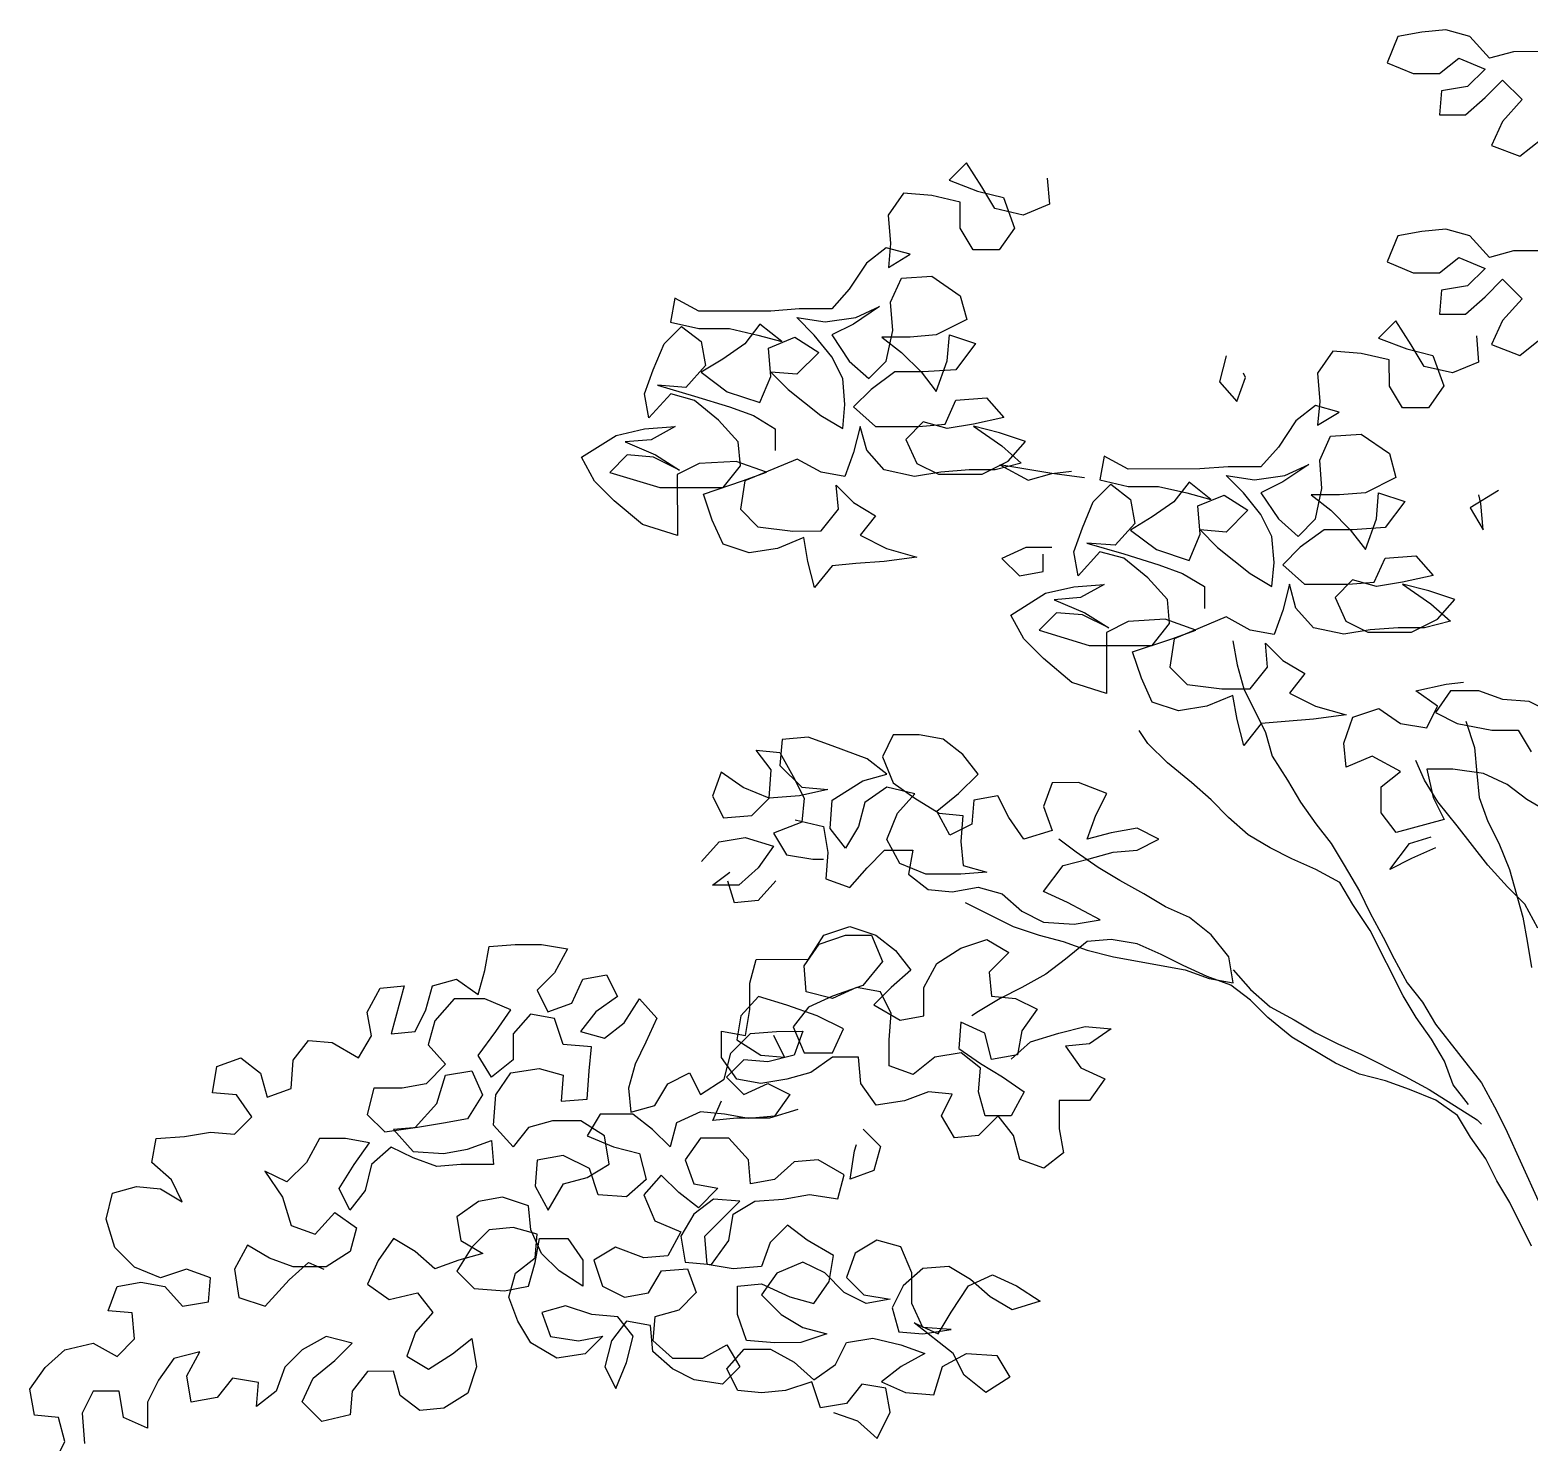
# Model space of a CAD drawing. Header units: millimetres. Extents: x 87938 to 265635, y 330093 to 434310.
# Drawn here: x 104896 to 107200, y 372728 to 374898 of the extents above; entities that cross this region are included whole.
import ezdxf

# ---------------------------------------------------------------- set-up
doc = ezdxf.new("R2010")
doc.units = ezdxf.units.MM

# ---------------------------------------------------------------- blocks, each defined once
blk = doc.blocks.new('A$C2800069E')
for p, q in [((1645.4, 7425.6), (1617.1, 7420.4)), ((1673.7, 7428.2), (1645.4, 7425.6)), ((1702.1, 7420.5), (1673.7, 7428.2)), ((1617.1, 7420.4), (1604.3, 7389.5)), ((1725.3, 7394.8), (1702.1, 7420.5)), ((1666.1, 7376.7), (1689.2, 7394.7)), ((1689.2, 7394.7), (1720.1, 7381.9)), ((1753.6, 7402.5), (1725.3, 7394.8)), ((1784.4, 7402.6), (1753.6, 7402.5)), ((1604.3, 7389.5), (1635.2, 7376.7)), ((1635.2, 7376.7), (1666.1, 7376.7)), ((1720.1, 7381.9), (1699.5, 7361.3)), ((1668.7, 7356.1), (1666.1, 7327.8)), ((1699.5, 7361.3), (1668.7, 7356.1)), ((1720.1, 7348.4), (1740.7, 7369)), ((1740.7, 7369), (1763.9, 7345.9)), ((1697, 7327.8), (1720.1, 7348.4)), ((1763.9, 7345.9), (1740.8, 7320.1)), ((1666.1, 7327.8), (1697, 7327.8)), ((1740.8, 7320.1), (1727.9, 7291.8)), ((1727.9, 7291.8), (1761.4, 7279)), ((1761.4, 7279), (1787.1, 7299.6)), ((1107.2, 7271.2), (1086.7, 7250.5)), ((1125.3, 7242.9), (1107.2, 7271.2)), ((1086.7, 7250.5), (1120.1, 7237.7)), ((1202.5, 7253.2), (1205.1, 7222.3)), ((1032.6, 7235.1), (1014.6, 7209.3)), ((1066.1, 7232.5), (1032.6, 7235.1)), ((1099.5, 7224.8), (1066.1, 7232.5)), ((1120.1, 7237.7), (1151, 7230)), ((1140.7, 7217.1), (1125.3, 7242.9)), ((1099.6, 7193.9), (1099.5, 7224.8)), ((1174.2, 7209.4), (1140.7, 7217.1)), ((1151, 7230), (1163.9, 7194)), ((1205.1, 7222.3), (1174.2, 7209.4)), ((1014.6, 7209.3), (1017.2, 7175.8)), ((1115, 7168.2), (1099.6, 7193.9)), ((1163.9, 7194), (1145.9, 7168.2)), ((1617.1, 7184.9), (1604.3, 7154)), ((1645.4, 7190.1), (1617.1, 7184.9)), ((1673.7, 7192.7), (1645.4, 7190.1)), ((1702.1, 7185), (1673.7, 7192.7)), ((1725.3, 7159.3), (1702.1, 7185)), ((1012.1, 7170.7), (988.9, 7152.6)), ((1040.4, 7163), (1012.1, 7170.7)), ((1017.2, 7175.8), (1014.7, 7147.5)), ((1014.7, 7147.5), (1040.4, 7163)), ((1145.9, 7168.2), (1115, 7168.2)), ((1666.1, 7141.2), (1689.2, 7159.3)), ((1689.2, 7159.3), (1720.1, 7146.4)), ((1753.6, 7167), (1725.3, 7159.3)), ((1784.4, 7167.1), (1753.6, 7167)), ((988.9, 7152.6), (968.4, 7121.7)), ((1604.3, 7154), (1635.2, 7141.2)), ((1720.1, 7146.4), (1699.5, 7125.8)), ((1017.3, 7106.3), (1030.1, 7134.7)), ((1030.1, 7134.7), (1066.2, 7137.3)), ((1066.2, 7137.3), (1099.6, 7114.1)), ((1635.2, 7141.2), (1666.1, 7141.2)), ((1699.5, 7125.8), (1668.7, 7120.6)), ((1720.1, 7112.9), (1740.7, 7133.6)), ((1740.7, 7133.6), (1763.9, 7110.4)), ((762.4, 7111.2), (757.3, 7082.9)), ((790.8, 7095.8), (762.4, 7111.2)), ((968.4, 7121.7), (947.8, 7098.5)), ((1019.9, 7072.9), (1017.3, 7106.3)), ((1099.6, 7114.1), (1107.4, 7085.8)), ((1668.7, 7120.6), (1666.1, 7092.3)), ((1697, 7092.3), (1720.1, 7112.9)), ((1763.9, 7110.4), (1740.8, 7084.7)), ((875.7, 7095.9), (790.8, 7095.8)), ((909.2, 7098.5), (875.7, 7095.9)), ((947.8, 7098.5), (909.2, 7098.5)), ((1004.4, 7101.2), (973.5, 7080.5)), ((976.1, 7088.3), (1004.4, 7101.2)), ((1666.1, 7092.3), (1697, 7092.3)), ((749.6, 7057.2), (770.2, 7077.8)), ((757.3, 7082.9), (790.8, 7075.2)), ((770.2, 7077.8), (793.4, 7059.8)), ((790.8, 7075.2), (826.8, 7075.3)), ((826.8, 7075.3), (860.3, 7067.6)), ((862.9, 7080.4), (844.9, 7057.3)), ((888.6, 7059.9), (862.9, 7080.4)), ((927.2, 7067.6), (906.6, 7088.2)), ((906.6, 7088.2), (940.1, 7083.1)), ((940.1, 7083.1), (976.1, 7088.3)), ((973.5, 7080.5), (947.8, 7067.7)), ((1012.2, 7036.8), (1019.9, 7072.9)), ((1107.4, 7085.8), (1071.4, 7067.8)), ((1614.6, 7084.5), (1594.1, 7063.9)), ((1632.7, 7056.2), (1614.6, 7084.5)), ((1740.8, 7084.7), (1727.9, 7056.3)), ((736.8, 7026.3), (749.6, 7057.2)), ((793.4, 7059.8), (798.5, 7031.5)), ((844.9, 7057.3), (819.1, 7039.2)), ((860.3, 7067.6), (888.6, 7059.9)), ((873.2, 7052.1), (904.1, 7065)), ((904.1, 7065), (932.4, 7047)), ((947.8, 7041.9), (927.2, 7067.6)), ((947.8, 7067.7), (968.4, 7036.8)), ((1040.5, 7065.2), (1007, 7065.1)), ((1007, 7065.1), (1030.2, 7047.1)), ((1071.4, 7067.8), (1040.5, 7065.2)), ((1084.3, 7036.9), (1086.8, 7067.8)), ((1086.8, 7067.8), (1117.7, 7057.5)), ((1117.7, 7057.5), (1094.6, 7026.6)), ((1594.1, 7063.9), (1627.5, 7051.1)), ((1648.1, 7030.5), (1632.7, 7056.2)), ((1709.9, 7066.6), (1712.5, 7035.7)), ((1727.9, 7056.3), (1761.4, 7043.5)), ((1761.4, 7043.5), (1787.1, 7064.1)), ((819.1, 7039.2), (793.4, 7023.8)), ((875.8, 7018.7), (873.2, 7052.1)), ((932.4, 7047), (906.7, 7021.3)), ((960.7, 7016.2), (947.8, 7041.9)), ((968.4, 7036.8), (991.6, 7016.2)), ((991.6, 7016.2), (1012.2, 7036.8)), ((1030.2, 7047.1), (1053.4, 7024)), ((1071.4, 7000.8), (1084.3, 7036.9)), ((1413.9, 7043.2), (1406.2, 7012.3)), ((1540, 7048.4), (1522, 7022.7)), ((1573.5, 7045.9), (1540, 7048.4)), ((1606.9, 7038.2), (1573.5, 7045.9)), ((1607, 7007.3), (1606.9, 7038.2)), ((1627.5, 7051.1), (1658.4, 7043.4)), ((1658.4, 7043.4), (1671.3, 7007.4)), ((1712.5, 7035.7), (1681.6, 7022.8)), ((726.5, 6997.9), (736.8, 7026.3)), ((798.5, 7031.5), (775.4, 7005.7)), ((793.4, 7023.8), (824.3, 7000.6)), ((862.9, 6987.8), (875.8, 7018.7)), ((906.7, 7021.3), (875.8, 7023.8)), ((875.8, 7023.8), (896.4, 7003.3)), ((1022.5, 7024), (994.2, 7003.3)), ((1056, 7024), (1022.5, 7024)), ((1053.4, 7024), (1071.4, 7000.8)), ((1094.6, 7026.6), (1056, 7024)), ((1437.1, 7017.4), (1434.5, 7022.6)), ((1522, 7022.7), (1524.6, 6989.2)), ((1681.6, 7022.8), (1648.1, 7030.5)), ((775.4, 7005.7), (741.9, 7008.3)), ((741.9, 7008.3), (785.7, 6995.4)), ((824.3, 7000.6), (862.9, 6987.8)), ((896.4, 7003.3), (935, 6972.4)), ((963.3, 6985.3), (960.7, 7016.2)), ((994.2, 7003.3), (973.6, 6982.7)), ((1406.2, 7012.3), (1426.8, 6989.1)), ((1426.8, 6989.1), (1437.1, 7017.4)), ((1622.4, 6981.6), (1607, 7007.3)), ((1671.3, 7007.4), (1653.3, 6981.6)), ((731.7, 6969.6), (726.5, 6997.9)), ((757.4, 6998), (731.7, 6969.6)), ((785.7, 6990.3), (757.4, 6998)), ((785.7, 6995.4), (826.9, 6982.6)), ((814, 6967.1), (785.7, 6990.3)), ((826.9, 6982.6), (855.2, 6972.3)), ((960.8, 6957), (963.3, 6985.3)), ((973.6, 6982.7), (999.4, 6959.6)), ((1081.8, 6962.2), (1094.6, 6990.6)), ((1094.6, 6990.6), (1130.7, 6993.2)), ((1130.7, 6993.2), (1151.3, 6970)), ((1519.5, 6984.1), (1496.3, 6966)), ((1547.8, 6976.4), (1519.5, 6984.1)), ((1524.6, 6989.2), (1522.1, 6960.9)), ((837.2, 6941.4), (814, 6967.1)), ((855.2, 6972.3), (881, 6956.9)), ((935, 6972.4), (960.8, 6957)), ((1056, 6964.8), (1035.5, 6944.2)), ((1084.3, 6957.1), (1056, 6964.8)), ((1151.3, 6970), (1115.2, 6962.3)), ((1496.3, 6966), (1475.8, 6935.1)), ((1522.1, 6960.9), (1547.8, 6976.4)), ((1653.3, 6981.6), (1622.4, 6981.6)), ((651.9, 6923.2), (693.1, 6949)), ((693.1, 6949), (726.5, 6956.8)), ((726.5, 6956.8), (762.6, 6959.4)), ((762.6, 6959.4), (734.3, 6943.9)), ((881, 6956.9), (881, 6931.2)), ((981.4, 6959.6), (973.7, 6928.7)), ((989.1, 6931.3), (981.4, 6959.6)), ((999.4, 6959.6), (1050.9, 6959.6)), ((1050.9, 6959.6), (1081.8, 6962.2)), ((1115.2, 6962.3), (1084.3, 6957.1)), ((1146.1, 6952), (1115.2, 6959.7)), ((1115.2, 6959.7), (1148.7, 6936.6)), ((1177, 6941.7), (1146.1, 6952)), ((1524.7, 6919.7), (1537.5, 6948)), ((1537.5, 6948), (1573.6, 6950.6)), ((1573.6, 6950.6), (1607, 6927.5)), ((734.3, 6943.9), (703.4, 6941.3)), ((703.4, 6941.3), (739.4, 6925.9)), ((839.8, 6913.1), (837.2, 6941.4)), ((1009.7, 6908.1), (989.1, 6931.3)), ((1035.5, 6944.2), (1048.3, 6915.9)), ((1148.7, 6936.6), (1171.9, 6916)), ((1156.5, 6918.5), (1177, 6941.7)), ((1475.8, 6935.1), (1455.2, 6911.9)), ((667.4, 6894.9), (651.9, 6923.2)), ((706, 6925.9), (685.4, 6905.2)), ((736.9, 6923.3), (706, 6925.9)), ((767.8, 6907.9), (736.9, 6923.3)), ((739.4, 6925.9), (767.8, 6907.9)), ((790.9, 6915.6), (765.2, 6902.7)), ((834.7, 6918.2), (790.9, 6915.6)), ((819.3, 6887.3), (839.8, 6913.1)), ((870.7, 6905.4), (834.7, 6918.2)), ((906.8, 6920.9), (845, 6895.1)), ((935.1, 6905.5), (906.8, 6920.9)), ((973.7, 6928.7), (963.4, 6900.3)), ((1048.3, 6915.9), (1074.1, 6903)), ((1125.6, 6903.1), (1156.5, 6918.5)), ((1171.9, 6916), (1141, 6908.2)), ((1208.1, 6904), (1146.3, 6914.2)), ((1146.3, 6914.2), (1179.8, 6896.2)), ((1269.8, 6924.6), (1264.7, 6896.3)), ((1298.2, 6909.2), (1269.8, 6924.6)), ((1416.6, 6911.9), (1383.1, 6909.3)), ((1455.2, 6911.9), (1416.6, 6911.9)), ((1511.8, 6914.5), (1480.9, 6893.9)), ((1483.5, 6901.6), (1511.8, 6914.5)), ((1527.3, 6886.2), (1524.7, 6919.7)), ((1607, 6927.5), (1614.8, 6899.2)), ((690.6, 6871.8), (667.4, 6894.9)), ((685.4, 6905.2), (744.6, 6887.3)), ((765.2, 6902.7), (765.3, 6830.7)), ((796.1, 6879.6), (842.4, 6895.1)), ((845, 6895.1), (839.9, 6861.6)), ((842.4, 6895.1), (870.7, 6905.4)), ((963.4, 6900.3), (935.1, 6905.5)), ((1045.8, 6900.4), (1009.7, 6908.1)), ((1076.7, 6905.6), (1045.8, 6900.4)), ((1074.1, 6903), (1125.6, 6903.1)), ((1110.1, 6908.2), (1076.7, 6905.6)), ((1141, 6908.2), (1110.1, 6908.2)), ((1179.8, 6896.2), (1208.1, 6904)), ((1208.1, 6904), (1231.2, 6906.6)), ((1246.7, 6898.9), (1208.1, 6904)), ((1264.7, 6896.3), (1298.2, 6888.6)), ((1383.1, 6909.3), (1298.2, 6909.2)), ((1370.3, 6893.8), (1352.3, 6870.6)), ((1396, 6873.3), (1370.3, 6893.8)), ((1434.6, 6881), (1414, 6901.6)), ((1414, 6901.6), (1447.5, 6896.5)), ((1447.5, 6896.5), (1483.5, 6901.6)), ((1480.9, 6893.9), (1455.2, 6881)), ((1614.8, 6899.2), (1578.8, 6881.1)), ((744.6, 6887.3), (819.3, 6887.3)), ((806.4, 6848.7), (796.1, 6879.6)), ((955.7, 6861.7), (953.1, 6890)), ((953.1, 6890), (973.7, 6869.5)), ((1257, 6870.5), (1277.6, 6891.2)), ((1277.6, 6891.2), (1300.8, 6873.2)), ((1298.2, 6888.6), (1334.2, 6888.6)), ((1334.2, 6888.6), (1367.7, 6880.9)), ((1367.7, 6880.9), (1396, 6873.3)), ((1380.6, 6865.5), (1411.5, 6878.4)), ((1411.5, 6878.4), (1439.8, 6860.4)), ((1455.2, 6855.3), (1434.6, 6881)), ((1455.2, 6881), (1475.8, 6850.2)), ((1547.9, 6878.5), (1514.4, 6878.5)), ((1514.4, 6878.5), (1537.6, 6860.5)), ((1519.6, 6850.2), (1527.3, 6886.2)), ((1578.8, 6881.1), (1547.9, 6878.5)), ((1591.7, 6850.3), (1594.2, 6881.2)), ((1594.2, 6881.2), (1625.1, 6870.9)), ((1735.8, 6883.9), (1702.4, 6863.2)), ((1715.2, 6868.4), (1712.6, 6878.7)), ((724.1, 6843.5), (690.6, 6871.8)), ((839.9, 6861.6), (860.5, 6841)), ((935.2, 6836), (955.7, 6861.7)), ((973.7, 6869.5), (999.5, 6854)), ((1244.2, 6839.6), (1257, 6870.5)), ((1300.8, 6873.2), (1305.9, 6844.9)), ((1352.3, 6870.6), (1326.5, 6852.6)), ((1383.2, 6832.1), (1380.6, 6865.5)), ((1439.8, 6860.4), (1414.1, 6834.7)), ((1537.6, 6860.5), (1560.8, 6837.4)), ((1625.1, 6870.9), (1602, 6840)), ((1702.4, 6863.2), (1717.8, 6837.5)), ((1717.8, 6837.5), (1715.2, 6868.4)), ((765.3, 6830.7), (724.1, 6843.5)), ((819.3, 6820.4), (806.4, 6848.7)), ((860.5, 6841), (901.7, 6835.9)), ((999.5, 6854), (981.5, 6830.9)), ((1305.9, 6844.9), (1282.8, 6819.1)), ((1326.5, 6852.6), (1300.8, 6837.1)), ((1468.1, 6829.6), (1455.2, 6855.3)), ((1475.8, 6850.2), (1499, 6829.6)), ((1499, 6829.6), (1519.6, 6850.2)), ((1578.8, 6814.2), (1591.7, 6850.3)), ((914.6, 6828.2), (883.7, 6815.3)), ((901.7, 6835.9), (935.2, 6836)), ((919.7, 6799.9), (914.6, 6828.2)), ((981.5, 6830.9), (1012.4, 6815.4)), ((1233.9, 6811.3), (1244.2, 6839.6)), ((1300.8, 6837.1), (1331.7, 6814)), ((1370.3, 6801.1), (1383.2, 6832.1)), ((1414.1, 6834.7), (1383.2, 6837.2)), ((1383.2, 6837.2), (1403.8, 6816.6)), ((1470.7, 6798.7), (1468.1, 6829.6)), ((1529.9, 6837.3), (1501.6, 6816.7)), ((1563.4, 6837.4), (1529.9, 6837.3)), ((1560.8, 6837.4), (1578.8, 6814.2)), ((1602, 6840), (1563.4, 6837.4)), ((850.2, 6810.1), (819.3, 6820.4)), ((883.7, 6815.3), (850.2, 6810.1)), ((1048.4, 6805.2), (1009.8, 6800)), ((1012.4, 6815.4), (1048.4, 6805.2)), ((1177.3, 6816.4), (1149, 6803.5)), ((1208.1, 6816.4), (1177.3, 6816.4)), ((1197.9, 6788.1), (1197.9, 6808.7)), ((1239.1, 6783), (1233.9, 6811.3)), ((1264.8, 6811.3), (1239.1, 6783)), ((1282.8, 6819.1), (1249.3, 6821.6)), ((1249.3, 6821.6), (1293.1, 6808.8)), ((1293.1, 6803.7), (1264.8, 6811.3)), ((1293.1, 6808.8), (1334.3, 6796)), ((1331.7, 6814), (1370.3, 6801.1)), ((1403.8, 6816.6), (1442.4, 6785.8)), ((1501.6, 6816.7), (1481, 6796.1)), ((1602, 6803.9), (1638.1, 6806.5)), ((1638.1, 6806.5), (1658.7, 6783.4)), ((927.5, 6769), (919.7, 6799.9)), ((948.1, 6794.8), (927.5, 6769)), ((976.4, 6797.4), (948.1, 6794.8)), ((1009.8, 6800), (976.4, 6797.4)), ((1149, 6803.5), (1169.6, 6782.9)), ((1169.6, 6782.9), (1197.9, 6788.1)), ((1321.4, 6780.5), (1293.1, 6803.7)), ((1334.3, 6796), (1362.6, 6785.7)), ((1468.2, 6770.3), (1470.7, 6798.7)), ((1481, 6796.1), (1506.8, 6773)), ((1589.2, 6775.6), (1602, 6803.9)), ((1200.5, 6762.4), (1233.9, 6770.1)), ((1233.9, 6770.1), (1270, 6772.7)), ((1270, 6772.7), (1241.7, 6757.3)), ((1344.6, 6754.8), (1321.4, 6780.5)), ((1362.6, 6785.7), (1388.4, 6770.3)), ((1388.4, 6770.3), (1388.4, 6744.5)), ((1442.4, 6785.8), (1468.2, 6770.3)), ((1488.8, 6772.9), (1481.1, 6742)), ((1496.5, 6744.6), (1488.8, 6772.9)), ((1506.8, 6773), (1558.3, 6773)), ((1563.4, 6778.2), (1542.8, 6757.5)), ((1558.3, 6773), (1589.2, 6775.6)), ((1591.7, 6770.5), (1563.4, 6778.2)), ((1622.6, 6775.6), (1591.7, 6770.5)), ((1658.7, 6783.4), (1622.6, 6775.6)), ((1653.5, 6765.4), (1622.6, 6773.1)), ((1622.6, 6773.1), (1656.1, 6749.9)), ((1159.3, 6736.6), (1200.5, 6762.4)), ((1241.7, 6757.3), (1210.8, 6754.7)), ((1210.8, 6754.7), (1246.8, 6739.3)), ((1347.2, 6726.5), (1344.6, 6754.8)), ((1542.8, 6757.5), (1555.7, 6729.2)), ((1684.4, 6755.1), (1653.5, 6765.4)), ((1663.9, 6731.9), (1684.4, 6755.1)), ((1174.8, 6708.3), (1159.3, 6736.6)), ((1213.4, 6739.2), (1192.8, 6718.6)), ((1244.3, 6736.7), (1213.4, 6739.2)), ((1275.2, 6721.3), (1244.3, 6736.7)), ((1246.8, 6739.3), (1275.2, 6721.3)), ((1414.2, 6734.3), (1352.4, 6708.5)), ((1442.5, 6718.8), (1414.2, 6734.3)), ((1481.1, 6742), (1470.8, 6713.7)), ((1517.1, 6721.5), (1496.5, 6744.6)), ((1656.1, 6749.9), (1679.3, 6729.4)), ((1192.8, 6718.6), (1252, 6700.6)), ((1298.3, 6729), (1272.6, 6716.1)), ((1342.1, 6731.6), (1298.3, 6729)), ((1326.7, 6700.7), (1347.2, 6726.5)), ((1378.1, 6718.8), (1342.1, 6731.6)), ((1349.8, 6708.5), (1378.1, 6718.8)), ((1470.8, 6713.7), (1442.5, 6718.8)), ((1553.2, 6713.8), (1517.1, 6721.5)), ((1584.1, 6719), (1553.2, 6713.8)), ((1555.7, 6729.2), (1581.5, 6716.4)), ((1581.5, 6716.4), (1633, 6716.4)), ((1617.5, 6721.6), (1584.1, 6719)), ((1648.4, 6721.6), (1617.5, 6721.6)), ((1633, 6716.4), (1663.9, 6731.9)), ((1679.3, 6729.4), (1648.4, 6721.6)), ((1198, 6685.2), (1174.8, 6708.3)), ((1252, 6700.6), (1326.7, 6700.7)), ((1272.6, 6716.1), (1272.7, 6644)), ((1303.5, 6693), (1349.8, 6708.5)), ((1352.4, 6708.5), (1347.3, 6675)), ((1421.9, 6706), (1427.1, 6677.6)), ((1463.1, 6675.1), (1460.5, 6703.4)), ((1460.5, 6703.4), (1481.1, 6682.8)), ((1231.5, 6656.9), (1198, 6685.2)), ((1313.8, 6662.1), (1303.5, 6693)), ((1481.1, 6682.8), (1506.9, 6667.4)), ((1347.3, 6675), (1367.9, 6654.4)), ((1427.1, 6677.6), (1434.8, 6649.3)), ((1442.6, 6649.3), (1463.1, 6675.1)), ((1506.9, 6667.4), (1488.9, 6644.2)), ((1272.7, 6644), (1231.5, 6656.9)), ((1326.7, 6633.8), (1313.8, 6662.1)), ((1367.9, 6654.4), (1409.1, 6649.3)), ((1409.1, 6649.3), (1442.6, 6649.3)), ((1434.8, 6649.3), (1460.6, 6597.9)), ((1638.2, 6646.9), (1674.2, 6654.7)), ((1664, 6628.9), (1638.2, 6646.9)), ((1679.4, 6647), (1661.4, 6621.2)), ((1674.2, 6654.7), (1694.8, 6657.3)), ((1712.8, 6647), (1679.4, 6647)), ((1741.2, 6636.7), (1712.8, 6647)), ((1357.6, 6623.5), (1326.7, 6633.8)), ((1391.1, 6628.7), (1357.6, 6623.5)), ((1422, 6641.6), (1391.1, 6628.7)), ((1427.1, 6613.3), (1422, 6641.6)), ((1488.9, 6644.2), (1519.8, 6628.8)), ((1519.8, 6628.8), (1555.8, 6618.6)), ((1651.1, 6603.2), (1664, 6628.9)), ((1772.1, 6634.2), (1741.2, 6636.7)), ((1797.8, 6621.3), (1772.1, 6634.2)), ((1434.9, 6582.4), (1427.1, 6613.3)), ((1483.8, 6610.8), (1455.5, 6608.2)), ((1517.2, 6613.4), (1483.8, 6610.8)), ((1555.8, 6618.6), (1517.2, 6613.4)), ((1553.3, 6585.1), (1563.6, 6616)), ((1563.6, 6616), (1594.5, 6626.3)), ((1594.5, 6626.3), (1620.2, 6608.3)), ((1661.4, 6621.2), (1687.1, 6608.4)), ((1697.4, 6611), (1707.8, 6580.1)), ((920, 6592.2), (889.2, 6589.6)), ((948.4, 6582), (920, 6592.2)), ((1020.4, 6594.9), (1007.6, 6569.1)), ((1051.3, 6594.9), (1020.4, 6594.9)), ((1079.6, 6589.8), (1051.3, 6594.9)), ((1321.6, 6584.9), (1311.3, 6600.3)), ((1455.5, 6608.2), (1434.9, 6582.4)), ((1460.6, 6597.9), (1468.4, 6569.6)), ((1620.2, 6608.3), (1651.1, 6603.2)), ((1687.1, 6608.4), (1728.3, 6600.7)), ((1728.3, 6600.7), (1759.2, 6600.7)), ((1759.2, 6600.7), (1774.7, 6575)), ((876.3, 6553.6), (858.3, 6576.7)), ((858.3, 6576.7), (886.6, 6574.2)), ((889.2, 6589.6), (886.6, 6558.7)), ((989.6, 6566.5), (948.4, 6582)), ((1102.8, 6571.8), (1079.6, 6589.8)), ((1344.8, 6561.7), (1321.6, 6584.9)), ((1555.9, 6556.8), (1553.3, 6585.1)), ((1707.8, 6580.1), (1710.4, 6549.2)), ((886.6, 6574.2), (902.1, 6545.9)), ((886.6, 6558.7), (912.4, 6533)), ((1012.8, 6548.6), (989.6, 6566.5)), ((1007.6, 6569.1), (1020.5, 6538.3)), ((1120.9, 6548.6), (1102.8, 6571.8)), ((1373.2, 6538.6), (1344.8, 6561.7)), ((1468.4, 6569.6), (1486.4, 6541.3)), ((1586.8, 6569.7), (1555.9, 6556.8)), ((1620.3, 6551.7), (1586.8, 6569.7)), ((1648.6, 6541.4), (1638.3, 6564.6)), ((817.1, 6550.9), (806.8, 6522.6)), ((842.9, 6532.9), (817.1, 6550.9)), ((873.8, 6520.1), (876.3, 6553.6)), ((902.1, 6545.9), (915, 6520.1)), ((948.4, 6517.6), (984.4, 6540.8)), ((984.4, 6540.8), (1012.8, 6548.6)), ((1097.7, 6525.5), (1120.9, 6548.6)), ((1486.4, 6541.3), (1501.9, 6515.5)), ((1597.1, 6533.6), (1620.3, 6551.7)), ((1664.1, 6515.7), (1648.6, 6541.4)), ((1682, 6554.3), (1651.2, 6554.3)), ((1651.2, 6554.3), (1658.9, 6520.8)), ((1718.1, 6549.2), (1682, 6554.3)), ((1710.4, 6549.2), (1713, 6520.9)), ((1746.4, 6536.4), (1718.1, 6549.2)), ((806.8, 6522.6), (819.7, 6496.9)), ((873.8, 6520.1), (842.9, 6532.9)), ((909.8, 6522.7), (873.8, 6520.1)), ((943.3, 6530.5), (909.8, 6522.7)), ((912.4, 6533), (943.3, 6530.5)), ((1012.8, 6533.1), (987, 6515.1)), ((1046.2, 6525.4), (1012.8, 6533.1)), ((1020.5, 6538.3), (1046.2, 6520.3)), ((1025.7, 6502.2), (1046.2, 6525.4)), ((1072, 6504.8), (1097.7, 6525.5)), ((1144.1, 6522.9), (1115.8, 6517.8)), ((1157, 6497.2), (1144.1, 6522.9)), ((1208.4, 6538.4), (1198.1, 6510.1)), ((1239.3, 6538.5), (1208.4, 6538.4)), ((1272.8, 6525.6), (1239.3, 6538.5)), ((1259.9, 6499.9), (1272.8, 6525.6)), ((1396.3, 6518), (1373.2, 6538.6)), ((1597.1, 6502.7), (1597.1, 6533.6)), ((1769.6, 6518.4), (1746.4, 6536.4)), ((853.2, 6499.5), (873.8, 6520.1)), ((915, 6520.1), (912.4, 6491.8)), ((945.9, 6484.1), (948.4, 6517.6)), ((987, 6515.1), (979.3, 6486.7)), ((1046.2, 6520.3), (1074.6, 6502.3)), ((1087.5, 6476.5), (1072, 6504.8)), ((1115.8, 6517.8), (1113.2, 6489.4)), ((1198.1, 6510.1), (1208.5, 6481.8)), ((1417, 6497.4), (1396.3, 6518)), ((1501.9, 6515.5), (1519.9, 6489.8)), ((1658.9, 6520.8), (1671.8, 6495.1)), ((1687.3, 6487.4), (1664.1, 6515.7)), ((1713, 6520.9), (1723.3, 6492.6)), ((1800.5, 6500.4), (1769.6, 6518.4)), ((819.7, 6496.9), (853.2, 6499.5)), ((912.4, 6491.8), (879, 6478.9)), ((904.7, 6494.4), (938.2, 6486.7)), ((938.2, 6486.7), (943.3, 6455.8)), ((979.3, 6486.7), (963.9, 6461)), ((1012.8, 6471.3), (1025.7, 6502.2)), ((1074.6, 6502.3), (1102.9, 6499.7)), ((1113.2, 6489.4), (1087.5, 6476.5)), ((1102.9, 6499.7), (1100.4, 6468.8)), ((1175, 6471.5), (1157, 6497.2)), ((1249.7, 6471.5), (1259.9, 6499.9)), ((1440.1, 6476.9), (1417, 6497.4)), ((1519.9, 6489.8), (1538, 6466.7)), ((1615.2, 6479.6), (1597.1, 6502.7)), ((1671.8, 6495.1), (1615.2, 6479.6)), ((1723.3, 6441.1), (1687.3, 6487.4)), ((1723.3, 6492.6), (1736.2, 6466.8)), ((794, 6445.4), (814.6, 6468.6)), ((814.6, 6468.6), (845.5, 6473.7)), ((845.5, 6473.7), (879, 6463.5)), ((879, 6478.9), (894.4, 6453.2)), ((963.9, 6461), (945.9, 6484.1)), ((1028.3, 6443), (1012.8, 6471.3)), ((1100.4, 6468.8), (1103, 6440.5)), ((1208.5, 6481.8), (1175, 6471.5)), ((1236.8, 6456.1), (1216.2, 6471.5)), ((1278, 6479.3), (1249.7, 6471.5)), ((1308.8, 6484.5), (1278, 6479.3)), ((1334.6, 6471.6), (1308.8, 6484.5)), ((1308.9, 6458.7), (1334.6, 6471.6)), ((1465.9, 6461.4), (1440.1, 6476.9)), ((1630.6, 6466.7), (1656.4, 6474.5)), ((879, 6463.5), (861, 6437.7)), ((894.4, 6453.2), (925.3, 6448.1)), ((943.3, 6455.8), (940.8, 6424.9)), ((989.7, 6437.8), (1010.3, 6458.5)), ((1010.3, 6458.5), (1043.7, 6458.5)), ((1043.7, 6458.5), (1038.6, 6430.2)), ((1262.6, 6438.1), (1236.8, 6456.1)), ((1252.2, 6448.4), (1280.6, 6456.1)), ((1280.6, 6456.1), (1308.9, 6458.7)), ((1491.6, 6448.6), (1465.9, 6461.4)), ((1538, 6466.7), (1553.4, 6440.9)), ((1607.5, 6435.8), (1630.6, 6466.7)), ((1661.5, 6461.6), (1633.2, 6448.7)), ((1736.2, 6466.8), (1749.1, 6436)), ((861, 6437.7), (837.8, 6417.1)), ((925.3, 6448.1), (938.2, 6448.1)), ((969.1, 6414.7), (989.7, 6437.8)), ((1059.2, 6430.2), (1028.3, 6443)), ((1131.3, 6432.8), (1100.4, 6430.2)), ((1103, 6440.5), (1131.3, 6432.8)), ((1198.2, 6409.7), (1221.4, 6440.6)), ((1221.4, 6440.6), (1252.2, 6448.4)), ((1288.3, 6422.7), (1262.6, 6438.1)), ((1520, 6435.7), (1491.6, 6448.6)), ((1548.3, 6420.3), (1520, 6435.7)), ((1553.4, 6440.9), (1571.5, 6410.1)), ((1633.2, 6448.7), (1607.5, 6435.8)), ((1746.5, 6415.4), (1723.3, 6441.1)), ((1749.1, 6436), (1764.6, 6379.3)), ((806.9, 6417.1), (827.5, 6432.5)), ((837.8, 6417.1), (806.9, 6417.1)), ((832.7, 6396.5), (825, 6422.2)), ((881.6, 6422.3), (861, 6399.1)), ((940.8, 6424.9), (969.1, 6414.7)), ((1038.6, 6430.2), (1061.8, 6412.2)), ((1100.4, 6430.2), (1059.2, 6430.2)), ((1316.6, 6407.2), (1288.3, 6422.7)), ((1563.8, 6394.6), (1548.3, 6420.3)), ((1767.1, 6394.8), (1746.5, 6415.4)), ((861, 6399.1), (832.7, 6396.5)), ((1061.8, 6412.2), (1090.1, 6409.6)), ((1090.1, 6409.6), (1121, 6414.8)), ((1121, 6414.8), (1149.3, 6407.1)), ((1149.3, 6407.1), (1172.5, 6386.5)), ((1226.6, 6396.9), (1198.2, 6409.7)), ((1342.4, 6391.8), (1316.6, 6407.2)), ((1571.5, 6410.1), (1584.4, 6384.3)), ((1105.6, 6396.8), (1162.2, 6368.5)), ((1172.5, 6386.5), (1198.3, 6373.7)), ((1265.2, 6376.3), (1226.6, 6396.9)), ((1370.7, 6379), (1342.4, 6391.8)), ((1584.4, 6363.7), (1563.8, 6394.6)), ((1584.4, 6384.3), (1599.8, 6356)), ((1782.6, 6366.5), (1767.1, 6394.8)), ((938.3, 6358), (969.2, 6368.3)), ((969.2, 6368.3), (1000.1, 6358)), ((1162.2, 6368.5), (1193.1, 6358.2)), ((1198.3, 6373.7), (1234.3, 6371.1)), ((1234.3, 6371.1), (1265.2, 6376.3)), ((1396.5, 6358.4), (1370.7, 6379)), ((1623.1, 6286.5), (1584.4, 6363.7)), ((1764.6, 6379.3), (1769.8, 6351)), ((537.6, 6316.3), (542.7, 6344.6)), ((542.7, 6344.6), (573.6, 6347.2)), ((573.6, 6347.2), (604.5, 6347.3)), ((604.5, 6347.3), (635.4, 6342.1)), ((915.1, 6321.9), (933.1, 6347.7)), ((920.3, 6329.7), (938.3, 6358)), ((933.1, 6347.7), (964, 6358)), ((964, 6358), (994.9, 6358)), ((994.9, 6358), (1007.8, 6327.2)), ((1000.1, 6358), (1023.2, 6340)), ((1100.5, 6342.7), (1131.3, 6353)), ((1131.3, 6353), (1157.1, 6337.6)), ((1193.1, 6358.2), (1221.4, 6350.5)), ((1221.4, 6350.5), (1249.8, 6340.3)), ((1249.8, 6350.6), (1224, 6329.9)), ((1278.1, 6353.2), (1249.8, 6350.6)), ((1309, 6348), (1278.1, 6353.2)), ((1337.3, 6335.2), (1309, 6348)), ((1417.1, 6332.7), (1396.5, 6358.4)), ((1599.8, 6356), (1612.7, 6330.3)), ((1769.8, 6351), (1774.9, 6320.1)), ((635.4, 6342.1), (619.9, 6313.8)), ((850.8, 6301.3), (858.5, 6329.6)), ((858.5, 6329.6), (920.3, 6329.7)), ((1007.8, 6327.2), (984.7, 6298.8)), ((1023.2, 6340), (1041.3, 6316.9)), ((1072.2, 6324.6), (1100.5, 6342.7)), ((1157.1, 6337.6), (1134, 6314.4)), ((1224, 6329.9), (1200.9, 6311.9)), ((1249.8, 6340.3), (1280.7, 6332.6)), ((1280.7, 6332.6), (1365.6, 6317.2)), ((1363.1, 6322.3), (1337.3, 6335.2)), ((1422.3, 6301.8), (1417.1, 6332.7)), ((1612.7, 6330.3), (1628.2, 6302)), ((529.9, 6288), (537.6, 6316.3)), ((619.9, 6313.8), (599.4, 6293.2)), ((653.4, 6306.1), (681.7, 6311.3)), ((681.7, 6311.3), (694.6, 6285.6)), ((917.7, 6291), (915.1, 6321.9)), ((1041.3, 6316.9), (1018.1, 6296.3)), ((1056.7, 6296.3), (1072.2, 6324.6)), ((1134, 6314.4), (1136.6, 6286.1)), ((1200.9, 6311.9), (1172.6, 6296.4)), ((1391.4, 6309.5), (1363.1, 6322.3)), ((1365.6, 6317.2), (1394, 6306.9)), ((1419.7, 6299.2), (1391.4, 6309.5)), ((1422.3, 6317.2), (1442.9, 6294.1)), ((398.6, 6267.3), (414, 6295.6)), ((414, 6295.6), (442.3, 6298.2)), ((442.3, 6298.2), (426.9, 6241.6)), ((468.1, 6269.9), (475.8, 6298.2)), ((475.8, 6298.2), (504.1, 6306)), ((504.1, 6306), (529.9, 6288)), ((599.4, 6293.2), (612.3, 6267.5)), ((640.6, 6277.8), (653.4, 6306.1)), ((850.8, 6270.4), (850.8, 6301.3)), ((948.6, 6283.3), (917.7, 6291)), ((984.7, 6298.8), (948.6, 6285.9)), ((976.9, 6296.2), (948.6, 6283.3)), ((1005.3, 6291.1), (976.9, 6296.2)), ((1018.1, 6296.3), (997.6, 6275.7)), ((1018.2, 6265.4), (1005.3, 6291.1)), ((1056.8, 6262.9), (1056.7, 6296.3)), ((1172.6, 6296.4), (1146.9, 6283.5)), ((1394, 6306.9), (1422.3, 6301.8)), ((1442.9, 6281.2), (1419.7, 6299.2)), ((1442.9, 6294.1), (1466.1, 6273.5)), ((1628.2, 6302), (1646.3, 6278.8)), ((501.5, 6282.8), (478.4, 6257)), ((537.6, 6282.8), (501.5, 6282.8)), ((568.5, 6270), (537.6, 6282.8)), ((612.3, 6267.5), (640.6, 6277.8)), ((694.6, 6285.6), (668.9, 6267.5)), ((702.4, 6254.7), (720.4, 6283)), ((720.4, 6283), (741, 6259.9)), ((861.1, 6285.8), (840.5, 6262.7)), ((894.6, 6275.6), (861.1, 6285.8)), ((930.6, 6262.7), (894.6, 6275.6)), ((948.6, 6285.9), (920.3, 6273)), ((997.6, 6275.7), (1028.5, 6257.7)), ((1146.9, 6283.5), (1121.1, 6268.1)), ((1136.6, 6286.1), (1164.9, 6283.5)), ((1164.9, 6283.5), (1190.6, 6270.7)), ((1463.5, 6260.7), (1442.9, 6281.2)), ((1466.1, 6273.5), (1494.4, 6258.1)), ((1638.5, 6260.8), (1623.1, 6286.5)), ((1646.3, 6278.8), (1661.7, 6253.1)), ((403.8, 6239), (398.6, 6267.3)), ((455.2, 6244.2), (468.1, 6269.9)), ((478.4, 6257), (470.7, 6228.7)), ((550.5, 6244.2), (568.5, 6270)), ((591.7, 6264.9), (571.1, 6241.7)), ((620, 6259.8), (591.7, 6264.9)), ((630.3, 6228.9), (620, 6259.8)), ((668.9, 6267.5), (650.9, 6244.3)), ((741, 6259.9), (728.1, 6231.5)), ((840.5, 6262.7), (835.4, 6234.3)), ((845.7, 6239.5), (850.8, 6270.4)), ((920.3, 6273), (902.3, 6249.8)), ((961.5, 6247.3), (930.6, 6262.7)), ((1015.6, 6234.5), (1018.2, 6265.4)), ((1028.5, 6257.7), (1056.8, 6262.9)), ((1121.1, 6268.1), (1113.4, 6262.9)), ((1190.6, 6270.7), (1172.6, 6244.9)), ((1491.8, 6237.5), (1463.5, 6260.7)), ((1494.4, 6258.1), (1520.2, 6242.7)), ((1656.6, 6235.1), (1638.5, 6260.8)), ((388.3, 6213.2), (403.8, 6239)), ((426.9, 6241.6), (455.2, 6244.2)), ((529.9, 6215.9), (550.5, 6244.2)), ((571.1, 6241.7), (571.1, 6210.8)), ((650.9, 6244.3), (679.2, 6236.6)), ((679.2, 6236.6), (702.4, 6254.7)), ((817.4, 6213.7), (817.4, 6244.6)), ((817.4, 6244.6), (845.7, 6239.5)), ((828.5, 6218.8), (851.7, 6241.9)), ((851.7, 6241.9), (882.6, 6244.5)), ((892.1, 6213.8), (879.2, 6239.5)), ((882.6, 6244.5), (913.5, 6244.6)), ((902.3, 6249.8), (915.2, 6219)), ((913.5, 6244.6), (903.2, 6216.3)), ((948.7, 6219), (961.5, 6247.3)), ((1100.5, 6255.2), (1098, 6224.3)), ((1128.9, 6242.3), (1100.5, 6255.2)), ((1136.6, 6211.4), (1128.9, 6242.3)), ((1172.6, 6244.9), (1167.5, 6216.6)), ((1182.9, 6232.1), (1216.4, 6242.4)), ((1216.4, 6242.4), (1247.3, 6250.2)), ((1247.3, 6250.2), (1278.2, 6247.6)), ((1278.2, 6247.6), (1252.4, 6229.6)), ((1520.2, 6242.7), (1545.9, 6229.8)), ((1661.7, 6253.1), (1715.8, 6183.7)), ((311.1, 6210.6), (329.1, 6233.7)), ((329.1, 6233.7), (357.4, 6231.2)), ((357.4, 6231.2), (388.3, 6213.2)), ((470.7, 6228.7), (491.3, 6205.6)), ((663.8, 6226.3), (630.3, 6228.9)), ((661.2, 6198), (663.8, 6226.3)), ((728.1, 6231.5), (715.3, 6205.8)), ((835.4, 6234.3), (863.8, 6216.3)), ((1015.6, 6203.6), (1015.6, 6234.5)), ((1098, 6224.3), (1123.8, 6206.3)), ((1159.8, 6211.5), (1182.9, 6232.1)), ((1252.4, 6229.6), (1224.1, 6227)), ((1224.1, 6227), (1242.2, 6201.2)), ((1543.4, 6206.7), (1491.8, 6237.5)), ((1545.9, 6229.8), (1574.2, 6217)), ((1672.1, 6209.4), (1656.6, 6235.1)), ((215.9, 6171.9), (221, 6202.8)), ((221, 6202.8), (249.3, 6213.1)), ((249.3, 6213.1), (272.5, 6195.1)), ((308.6, 6177.1), (311.1, 6210.6)), ((491.3, 6205.6), (468.2, 6182.4)), ((545.4, 6190.2), (529.9, 6215.9)), ((571.1, 6210.8), (545.4, 6190.2)), ((715.3, 6205.8), (707.6, 6177.5)), ((835.5, 6188), (817.4, 6213.7)), ((820.8, 6187.9), (828.5, 6218.8)), ((844, 6211), (823.4, 6190.4)), ((872.3, 6208.5), (844, 6211)), ((863.8, 6216.3), (892.1, 6213.8)), ((903.2, 6216.3), (872.3, 6208.5)), ((915.2, 6219), (948.7, 6219)), ((948.7, 6213.8), (923, 6195.8)), ((979.6, 6213.9), (948.7, 6213.8)), ((982.2, 6183), (979.6, 6213.9)), ((1044, 6193.3), (1015.6, 6203.6)), ((1069.7, 6214), (1044, 6193.3)), ((1100.6, 6219.1), (1069.7, 6214)), ((1123.8, 6201.1), (1100.6, 6219.1)), ((1123.8, 6206.3), (1149.5, 6190.9)), ((1167.5, 6216.6), (1136.6, 6211.4)), ((1571.7, 6193.8), (1543.4, 6206.7)), ((1574.2, 6217), (1625.7, 6191.3)), ((1682.4, 6181.1), (1672.1, 6209.4)), ((272.5, 6195.1), (280.3, 6166.8)), ((481.1, 6159.2), (491.3, 6192.7)), ((491.3, 6192.7), (522.2, 6197.9)), ((522.2, 6197.9), (535.1, 6169.6)), ((550.6, 6169.6), (568.6, 6195.4)), ((568.6, 6195.4), (602, 6200.5)), ((602, 6200.5), (630.3, 6192.8)), ((630.3, 6192.8), (627.8, 6161.9)), ((658.7, 6164.5), (661.2, 6198)), ((753.9, 6182.6), (779.6, 6195.5)), ((779.6, 6195.5), (792.5, 6169.8)), ((792.5, 6169.8), (820.8, 6187.9)), ((823.4, 6190.4), (844, 6169.9)), ((863.8, 6182.9), (835.5, 6188)), ((894.7, 6188.1), (863.8, 6182.9)), ((923, 6195.8), (894.7, 6188.1)), ((1121.2, 6172.8), (1123.8, 6201.1)), ((1149.5, 6190.9), (1175.3, 6172.9)), ((1242.2, 6201.2), (1270.5, 6188.4)), ((1270.5, 6188.4), (1252.5, 6162.6)), ((1602.6, 6186.1), (1571.7, 6193.8)), ((1630.9, 6175.9), (1602.6, 6186.1)), ((1625.7, 6191.3), (1654.1, 6175.9)), ((244.2, 6169.3), (215.9, 6171.9)), ((262.3, 6143.6), (244.2, 6169.3)), ((280.3, 6166.8), (308.6, 6177.1)), ((406.4, 6177.2), (398.7, 6146.3)), ((439.9, 6177.2), (406.4, 6177.2)), ((468.2, 6182.4), (439.9, 6177.2)), ((535.1, 6169.6), (517.1, 6141.2)), ((548, 6133.6), (550.6, 6169.6)), ((707.6, 6177.5), (710.2, 6149.1)), ((738.5, 6156.9), (753.9, 6182.6)), ((844, 6169.9), (872.3, 6182.8)), ((872.3, 6182.8), (898.1, 6169.9)), ((898.1, 6169.9), (880.1, 6144.2)), ((1000.2, 6157.3), (982.2, 6183)), ((1062, 6172.8), (1033.7, 6162.4)), ((1090.3, 6170.2), (1062, 6172.8)), ((1077.5, 6144.5), (1090.3, 6170.2)), ((1129, 6144.5), (1121.2, 6172.8)), ((1175.3, 6172.9), (1159.9, 6144.5)), ((1661.8, 6163), (1630.9, 6175.9)), ((1654.1, 6175.9), (1710.7, 6139.9)), ((1700.4, 6157.9), (1682.4, 6181.1)), ((1715.8, 6183.7), (1731.3, 6155.4)), ((455.3, 6130.9), (481.1, 6159.2)), ((627.8, 6161.9), (658.7, 6164.5)), ((710.2, 6149.1), (738.5, 6156.9)), ((792.6, 6149.2), (764.2, 6136.3)), ((820.9, 6146.7), (792.6, 6149.2)), ((807.2, 6139.1), (817.5, 6162.2)), ((907.6, 6152), (874.1, 6141.7)), ((1033.7, 6162.4), (1000.2, 6157.3)), ((1252.5, 6162.6), (1216.5, 6162.6)), ((1216.5, 6162.6), (1216.5, 6129.1)), ((1687.6, 6145), (1661.8, 6163)), ((1731.3, 6155.4), (1744.2, 6129.6)), ((241.7, 6123), (262.3, 6143.6)), ((398.7, 6146.3), (419.3, 6125.7)), ((488.8, 6136.1), (457.9, 6130.9)), ((517.1, 6141.2), (488.8, 6136.1)), ((571.2, 6107.8), (548, 6133.6)), ((617.5, 6138.8), (589.2, 6131)), ((651, 6138.8), (617.5, 6138.8)), ((679.3, 6120.8), (651, 6138.8)), ((674.1, 6146.5), (658.7, 6120.8)), ((712.8, 6146.6), (674.1, 6146.5)), ((735.9, 6128.6), (712.8, 6146.6)), ((764.2, 6136.3), (756.6, 6108)), ((835.5, 6141.7), (807.2, 6139.1)), ((849.2, 6141.5), (820.9, 6146.7)), ((874.1, 6141.7), (835.5, 6141.7)), ((880.1, 6144.2), (849.2, 6141.5)), ((1092.9, 6118.7), (1077.5, 6144.5)), ((1144.4, 6144.5), (1121.3, 6121.3)), ((1159.9, 6144.5), (1129, 6144.5)), ((1162.5, 6121.4), (1144.4, 6144.5)), ((1703, 6119.3), (1687.6, 6145)), ((1710.7, 6139.9), (1715.9, 6134.7)), ((143.9, 6089.4), (149, 6117.7)), ((149, 6117.7), (182.5, 6120.3)), ((182.5, 6120.3), (213.4, 6125.5)), ((213.4, 6125.5), (241.7, 6123)), ((342.1, 6117.9), (326.7, 6089.6)), ((373, 6117.9), (342.1, 6117.9)), ((401.3, 6112.8), (373, 6117.9)), ((419.3, 6125.7), (455.3, 6130.9)), ((457.9, 6130.9), (429.6, 6128.3)), ((429.6, 6128.3), (452.8, 6102.6)), ((517.2, 6105.2), (545.5, 6115.5)), ((545.5, 6115.5), (548.1, 6087.2)), ((589.2, 6131), (571.2, 6107.8)), ((658.7, 6120.8), (689.6, 6107.9)), ((684.5, 6087.3), (679.3, 6120.8)), ((756.6, 6108), (735.9, 6128.6)), ((792.6, 6118.3), (774.6, 6092.6)), ((826, 6118.4), (792.6, 6118.3)), ((849.2, 6092.6), (826, 6118.4)), ((984.8, 6128.9), (1005.4, 6108.4)), ((1121.3, 6121.3), (1092.9, 6118.7)), ((1170.2, 6093.1), (1162.5, 6121.4)), ((1216.5, 6129.1), (1221.7, 6100.8)), ((1721.1, 6093.6), (1703, 6119.3)), ((1744.2, 6129.6), (1782.9, 6044.7)), ((383.3, 6087.1), (401.3, 6112.8)), ((427.1, 6107.7), (403.9, 6087.1)), ((452.8, 6094.9), (427.1, 6107.7)), ((452.8, 6102.6), (488.8, 6100)), ((488.8, 6100), (517.2, 6105.2)), ((630.4, 6097.6), (599.5, 6092.4)), ((661.3, 6082.2), (630.4, 6097.6)), ((689.6, 6107.9), (720.5, 6100.2)), ((720.5, 6100.2), (728.3, 6069.4)), ((969.4, 6069.7), (974.6, 6103.2)), ((974.6, 6103.2), (977.1, 6110.9)), ((1005.4, 6108.4), (997.7, 6080)), ((1221.7, 6100.8), (1198.5, 6082.8)), ((167.1, 6068.8), (143.9, 6089.4)), ((303.5, 6066.4), (277.8, 6079.2)), ((277.8, 6079.2), (298.4, 6048.4)), ((326.7, 6089.6), (303.5, 6066.4)), ((365.3, 6058.7), (383.3, 6087.1)), ((403.9, 6087.1), (396.2, 6056.2)), ((481.1, 6084.6), (452.8, 6094.9)), ((509.4, 6087.2), (481.1, 6084.6)), ((548.1, 6087.2), (509.4, 6087.2)), ((599.5, 6092.4), (597, 6061.5)), ((658.8, 6071.9), (684.5, 6087.3)), ((671.7, 6051.3), (661.3, 6082.2)), ((774.6, 6092.6), (784.9, 6064.3)), ((851.8, 6064.3), (849.2, 6092.6)), ((903.3, 6090.1), (880.1, 6069.5)), ((931.6, 6092.7), (903.3, 6090.1)), ((962.5, 6074.7), (931.6, 6092.7)), ((997.7, 6080), (969.4, 6069.7)), ((1198.5, 6082.8), (1170.2, 6093.1)), ((1734, 6067.8), (1721.1, 6093.6)), ((97.6, 6053.3), (125.9, 6061.1)), ((125.9, 6061.1), (154.2, 6058.5)), ((180, 6043.1), (167.1, 6068.8)), ((597, 6061.5), (612.5, 6033.2)), ((612.5, 6033.2), (630.5, 6064.1)), ((630.5, 6064.1), (658.8, 6071.9)), ((728.3, 6069.4), (705.1, 6048.7)), ((746.3, 6074.5), (725.7, 6051.3)), ((766.9, 6054), (746.3, 6074.5)), ((784.9, 6064.3), (813.2, 6059.1)), ((880.1, 6069.5), (851.8, 6064.3)), ((954.8, 6046.4), (962.5, 6074.7)), ((1749.4, 6042.1), (1734, 6067.8)), ((89.9, 6022.4), (97.6, 6053.3)), ((154.2, 6058.5), (180, 6043.1)), ((298.4, 6048.4), (308.7, 6014.9)), ((378.2, 6033), (365.3, 6058.7)), ((396.2, 6056.2), (378.2, 6033)), ((530.1, 6043.4), (504.4, 6025.4)), ((558.4, 6048.6), (530.1, 6043.4)), ((589.3, 6038.3), (558.4, 6048.6)), ((705.1, 6048.7), (671.7, 6051.3)), ((725.7, 6051.3), (738.6, 6020.5)), ((790.1, 6036), (766.9, 6054)), ((808.1, 6046.3), (784.9, 6028.2)), ((813.2, 6059.1), (790.1, 6036)), ((797.8, 6002.5), (839, 6043.7)), ((839, 6043.7), (808.1, 6046.3)), ((831.3, 6028.3), (857, 6043.7)), ((857, 6043.7), (890.5, 6046.3)), ((890.5, 6046.3), (921.4, 6051.5)), ((921.4, 6051.5), (954.8, 6046.4)), ((337.1, 6004.6), (360.2, 6030.4)), ((360.2, 6030.4), (386, 6012.4)), ((504.4, 6025.4), (509.5, 5997.1)), ((591.9, 6010), (589.3, 6038.3)), ((784.9, 6028.2), (769.5, 6002.5)), ((826.2, 5997.4), (831.3, 6028.3)), ((1775.2, 5990.6), (1749.4, 6042.1)), ((100.2, 5989), (89.9, 6022.4)), ((308.7, 6014.9), (337.1, 6004.6)), ((386, 6012.4), (378.3, 5984.1)), ((543, 6010), (522.4, 5989.4)), ((571.3, 6012.6), (543, 6010)), ((599.6, 6004.9), (571.3, 6012.6)), ((604.8, 5981.7), (591.9, 6010)), ((738.6, 6020.5), (769.5, 6007.6)), ((769.5, 6007.6), (754.1, 5979.3)), ((895.6, 6015.5), (875.1, 5994.8)), ((918.8, 5997.5), (895.6, 6015.5)), ((257.3, 5991.7), (241.8, 5963.4)), ((283, 5976.3), (257.3, 5991.7)), ((429.7, 5999.6), (411.7, 5973.8)), ((455.5, 5984.2), (429.7, 5999.6)), ((509.5, 5997.1), (535.3, 5981.7)), ((597.1, 5976.6), (599.6, 6004.9)), ((597.1, 5971.4), (602.2, 5999.7)), ((602.2, 5999.7), (635.7, 5999.8)), ((635.7, 5999.8), (653.7, 5974)), ((769.5, 6002.5), (774.7, 5971.6)), ((800.4, 5969), (797.8, 6002.5)), ((805.6, 5969), (826.2, 5997.4)), ((875.1, 5994.8), (864.8, 5966.5)), ((949.7, 5979.5), (918.8, 5997.5)), ((1001.2, 5997.5), (975.5, 5982.1)), ((1029.5, 5989.8), (1001.2, 5997.5)), ((1042.4, 5959), (1029.5, 5989.8)), ((123.4, 5965.8), (100.2, 5989)), ((311.3, 5966), (283, 5976.3)), ((378.3, 5984.1), (350, 5966)), ((411.7, 5973.8), (398.9, 5945.5)), ((478.7, 5963.6), (455.5, 5984.2)), ((507, 5973.9), (478.7, 5963.6)), ((522.4, 5989.4), (504.4, 5961)), ((535.3, 5981.7), (507, 5973.9)), ((573.9, 5958.5), (597.1, 5976.6)), ((625.4, 5961.2), (604.8, 5981.7)), ((653.7, 5974), (653.7, 5943.2)), ((692.3, 5989.5), (666.6, 5974.1)), ((666.6, 5974.1), (676.9, 5943.2)), ((725.8, 5976.7), (692.3, 5989.5)), ((754.1, 5979.3), (725.8, 5976.7)), ((944.6, 5948.6), (949.7, 5979.5)), ((975.5, 5982.1), (965.2, 5953.7)), ((154.3, 5953), (123.4, 5965.8)), ((185.2, 5963.3), (154.3, 5953)), ((213.5, 5953.1), (185.2, 5963.3)), ((241.8, 5963.4), (247, 5929.9)), ((306.2, 5950.6), (329.4, 5971.2)), ((350, 5966), (311.3, 5966)), ((329.4, 5971.2), (347.4, 5963.5)), ((504.4, 5961), (525, 5940.5)), ((566.2, 5930.2), (573.9, 5958.5)), ((589.4, 5943.1), (597.1, 5971.4)), ((653.7, 5943.2), (625.4, 5961.2)), ((731, 5935.5), (746.4, 5961.3)), ((746.4, 5961.3), (777.3, 5963.9)), ((774.7, 5971.6), (805.6, 5969)), ((777.3, 5963.9), (787.6, 5935.6)), ((831.3, 5963.9), (800.4, 5969)), ((864.8, 5966.5), (831.3, 5963.9)), ((882.8, 5958.8), (864.8, 5933.1)), ((913.7, 5971.7), (882.8, 5958.8)), ((939.5, 5958.9), (913.7, 5971.7)), ((962.6, 5935.7), (939.5, 5958.9)), ((1055.3, 5964.1), (1032.1, 5943.5)), ((1042.5, 5922.9), (1042.4, 5959)), ((1086.2, 5966.7), (1055.3, 5964.1)), ((1111.9, 5951.3), (1086.2, 5966.7)), ((1109.4, 5943.6), (1137.7, 5956.5)), ((1137.7, 5956.5), (1166, 5943.6)), ((92.6, 5914.3), (102.9, 5942.7)), ((102.9, 5942.7), (131.2, 5947.8)), ((131.2, 5947.8), (159.5, 5942.7)), ((159.5, 5942.7), (180.1, 5919.6)), ((211, 5924.7), (213.5, 5953.1)), ((277.9, 5919.6), (306.2, 5950.6)), ((398.9, 5945.5), (424.6, 5927.5)), ((525, 5940.5), (561.1, 5937.9)), ((561.1, 5937.9), (589.4, 5943.1)), ((676.9, 5943.2), (702.7, 5930.3)), ((836.5, 5943.3), (864.8, 5945.9)), ((836.5, 5909.9), (836.5, 5943.3)), ((864.8, 5945.9), (898.3, 5930.5)), ((926.6, 5922.8), (944.6, 5948.6)), ((965.2, 5953.7), (985.8, 5933.2)), ((1032.1, 5943.5), (1019.3, 5917.7)), ((1088.8, 5912.7), (1109.4, 5943.6)), ((1135.1, 5930.7), (1111.9, 5951.3)), ((1166, 5943.6), (1194.3, 5925.6)), ((180.1, 5919.6), (211, 5924.7)), ((247, 5929.9), (277.9, 5919.6)), ((424.6, 5927.5), (458.1, 5935.3)), ((458.1, 5935.3), (476.1, 5912.1)), ((576.5, 5901.9), (566.2, 5930.2)), ((633.2, 5920), (604.9, 5912.2)), ((664.1, 5909.7), (633.2, 5920)), ((702.7, 5930.3), (731, 5935.5)), ((787.6, 5935.6), (767, 5914.9)), ((864.8, 5933.1), (888, 5909.9)), ((898.3, 5930.5), (926.6, 5922.8)), ((988.4, 5922.9), (962.6, 5935.7)), ((985.8, 5933.2), (1016.7, 5928)), ((1016.7, 5928), (988.4, 5922.9)), ((1055.4, 5894.6), (1042.5, 5922.9)), ((1160.9, 5915.3), (1135.1, 5930.7)), ((1194.3, 5925.6), (1160.9, 5915.3)), ((120.9, 5911.8), (92.6, 5914.3)), ((123.5, 5880.9), (120.9, 5911.8)), ((476.1, 5912.1), (455.6, 5888.9)), ((592, 5876.2), (576.5, 5901.9)), ((604.9, 5912.2), (615.2, 5883.9)), ((695, 5907.2), (664.1, 5909.7)), ((705.3, 5902), (687.3, 5878.8)), ((713, 5884), (695, 5907.2)), ((733.6, 5896.9), (705.3, 5902)), ((738.7, 5907.2), (736.2, 5878.9)), ((767, 5914.9), (738.7, 5907.2)), ((846.9, 5879), (836.5, 5909.9)), ((888, 5909.9), (913.8, 5894.5)), ((1019.3, 5917.7), (1027, 5889.4)), ((1073.4, 5886.9), (1088.8, 5912.7)), ((350, 5883.7), (321.7, 5868.2)), ((380.9, 5876), (350, 5883.7)), ((455.6, 5888.9), (445.3, 5860.6)), ((615.2, 5883.9), (648.6, 5878.8)), ((648.6, 5878.8), (677, 5884)), ((677, 5884), (656.4, 5863.4)), ((705.3, 5853.1), (713, 5884)), ((736.2, 5866), (733.6, 5896.9)), ((942.1, 5886.8), (911.2, 5876.5)), ((913.8, 5894.5), (942.1, 5886.8)), ((1027, 5889.4), (1055.4, 5886.9)), ((1091.4, 5863.8), (1045.1, 5899.8)), ((1045.1, 5899.8), (1073.4, 5886.9)), ((1088.8, 5892.1), (1055.4, 5894.6)), ((1055.4, 5886.9), (1088.8, 5892.1)), ((18, 5847.3), (41.1, 5867.9)), ((41.1, 5867.9), (74.6, 5875.7)), ((74.6, 5875.7), (102.9, 5860.3)), ((102.9, 5860.3), (123.5, 5880.9)), ((321.7, 5868.2), (301.2, 5847.6)), ((360.4, 5855.4), (380.9, 5876)), ((499.4, 5863.2), (522.5, 5881.3)), ((522.5, 5881.3), (527.7, 5847.8)), ((622.9, 5858.2), (592, 5876.2)), ((687.3, 5878.8), (679.6, 5847.9)), ((736.2, 5878.9), (759.4, 5858.3)), ((759.4, 5845.4), (736.2, 5866)), ((795.4, 5858.3), (823.7, 5873.8)), ((823.7, 5873.8), (839.2, 5848.1)), ((823.7, 5845.5), (844.3, 5868.7)), ((844.3, 5868.7), (875.2, 5868.7)), ((880.3, 5876.4), (846.9, 5879)), ((875.2, 5868.7), (903.5, 5853.3)), ((911.2, 5876.5), (880.3, 5876.4)), ((952.4, 5850.8), (965.3, 5876.5)), ((965.3, 5876.5), (996.2, 5881.7)), ((996.2, 5881.7), (1029.6, 5874)), ((1029.6, 5874), (1058, 5863.7)), ((169.9, 5857.8), (151.9, 5832)), ((200.7, 5865.5), (169.9, 5857.8)), ((185.3, 5837.2), (200.7, 5865.5)), ((334.6, 5834.7), (360.4, 5855.4)), ((445.3, 5860.6), (471.1, 5845.2)), ((471.1, 5845.2), (499.4, 5863.2)), ((656.4, 5863.4), (622.9, 5858.2)), ((679.6, 5847.9), (692.5, 5822.2)), ((692.5, 5822.2), (705.3, 5853.1)), ((759.4, 5858.3), (795.4, 5858.3)), ((839.2, 5848.1), (818.6, 5827.5)), ((903.5, 5853.3), (926.7, 5832.7)), ((926.7, 5832.7), (952.4, 5850.8)), ((1029.7, 5848.3), (1006.5, 5830.2)), ((1058, 5863.7), (1029.7, 5848.3)), ((1068.3, 5814.8), (1078.6, 5848.3)), ((1078.6, 5848.3), (1106.9, 5863.8)), ((1104.3, 5838), (1091.4, 5863.8)), ((1106.9, 5863.8), (1142.9, 5861.2)), ((1142.9, 5861.2), (1158.4, 5835.5)), ((0, 5821.6), (18, 5847.3)), ((151.9, 5832), (139, 5806.3)), ((190.5, 5806.3), (185.3, 5837.2)), ((239.4, 5834.7), (221.4, 5811.5)), ((270.3, 5829.5), (239.4, 5834.7)), ((301.2, 5847.6), (290.9, 5819.3)), ((321.8, 5806.4), (334.6, 5834.7)), ((399, 5842.5), (381, 5819.3)), ((429.9, 5842.6), (399, 5842.5)), ((437.6, 5814.2), (429.9, 5842.6)), ((527.7, 5847.8), (517.4, 5816.9)), ((785.1, 5832.6), (759.4, 5845.4)), ((818.6, 5827.5), (785.1, 5832.6)), ((836.6, 5819.8), (823.7, 5845.5)), ((1006.5, 5830.2), (1034.8, 5817.4)), ((1130.1, 5817.5), (1104.3, 5838)), ((1158.4, 5835.5), (1130.1, 5817.5)), ((5.2, 5790.7), (0, 5821.6)), ((74.7, 5819.1), (61.8, 5793.3)), ((105.5, 5819.1), (74.7, 5819.1)), ((110.7, 5788.2), (105.5, 5819.1)), ((267.7, 5801.2), (270.3, 5829.5)), ((290.9, 5819.3), (267.7, 5801.2)), ((381, 5819.3), (378.4, 5791)), ((460.8, 5796.3), (437.6, 5814.2)), ((517.4, 5816.9), (489.1, 5798.9)), ((864.9, 5817.2), (836.6, 5819.8)), ((893.2, 5819.8), (864.9, 5817.2)), ((924.1, 5830.1), (893.2, 5819.8)), ((934.5, 5799.3), (924.1, 5830.1)), ((983.3, 5827.6), (965.3, 5804.4)), ((1011.7, 5822.5), (983.3, 5827.6)), ((1016.8, 5794.2), (1011.7, 5822.5)), ((1034.8, 5817.4), (1068.3, 5814.8)), ((139, 5806.3), (139, 5775.4)), ((221.4, 5811.5), (190.5, 5806.3)), ((345, 5783.3), (321.8, 5806.4)), ((489.1, 5798.9), (460.8, 5796.3)), ((965.3, 5804.4), (934.5, 5799.3)), ((33.5, 5788.1), (5.2, 5790.7)), ((41.2, 5759.8), (33.5, 5788.1)), ((61.8, 5793.3), (64.4, 5757.3)), ((139, 5775.4), (110.7, 5788.2)), ((378.4, 5791), (345, 5783.3)), ((949.9, 5794.1), (978.2, 5783.9)), ((978.2, 5783.9), (1001.4, 5763.3)), ((1001.4, 5763.3), (1016.8, 5794.2)), ((28.4, 5734.1), (41.2, 5759.8))]:
    blk.add_line(p, q)

msp = doc.modelspace()

# ---------------------------------------------------------------- block references
at = {"xscale": 1.3, "yscale": 1.3, "zscale": 1.3}
msp.add_blockref('A$C2800069E', (104896.4, 365241), dxfattribs=at)

doc.saveas('drawing.dxf')
